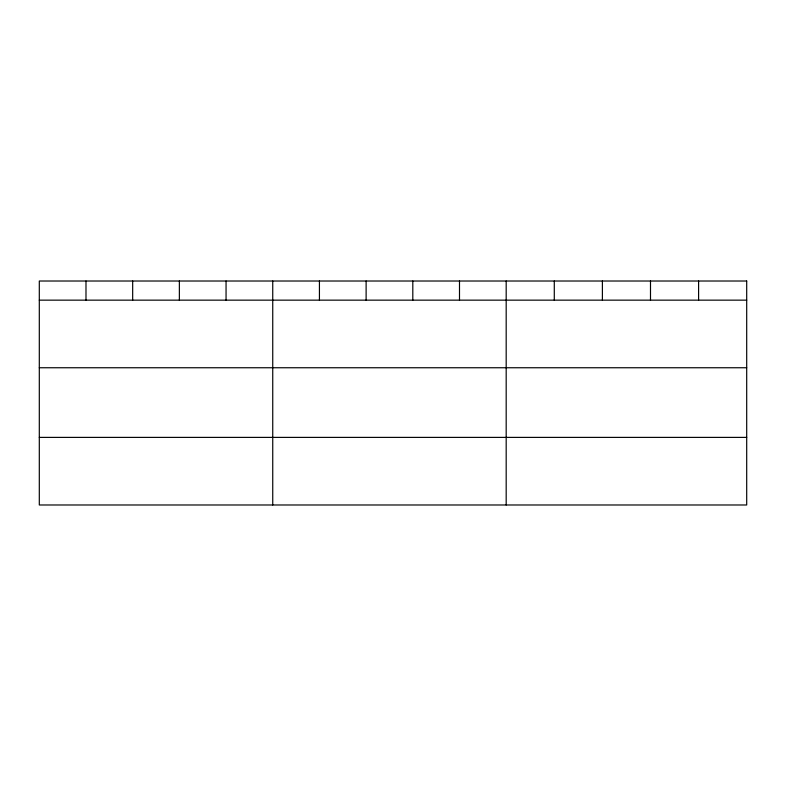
<?xml version="1.0" encoding="UTF-8"?>
<svg xmlns="http://www.w3.org/2000/svg" width="786" height="786" viewBox="0 0 786 786"><rect width="100%" height="100%" fill="white"/><g stroke="black" fill="none" stroke-linecap="round" stroke-linejoin="round"><path stroke-width="1.18" d="M39.3 300.154L746.7 300.154M39.3 367.75L746.7 367.75M39.3 437.389L746.7 437.389M698.597 281.015L698.597 300.154M650.494 281.015L650.494 300.154M602.39 281.015L602.39 300.154M554.287 281.015L554.287 300.154M506.184 281.015L506.184 504.985M459.496 281.015L459.496 300.154M412.807 281.015L412.807 300.154M366.119 281.015L366.119 300.154M319.43 281.015L319.43 300.154M272.742 281.015L272.742 504.985M226.054 281.015L226.054 300.154M179.365 281.015L179.365 300.154M132.677 281.015L132.677 300.154M85.988 281.015L85.988 300.154M746.7 281.015L39.3 281.015L39.3 504.985L746.7 504.985L746.7 281.015"/></g></svg>
